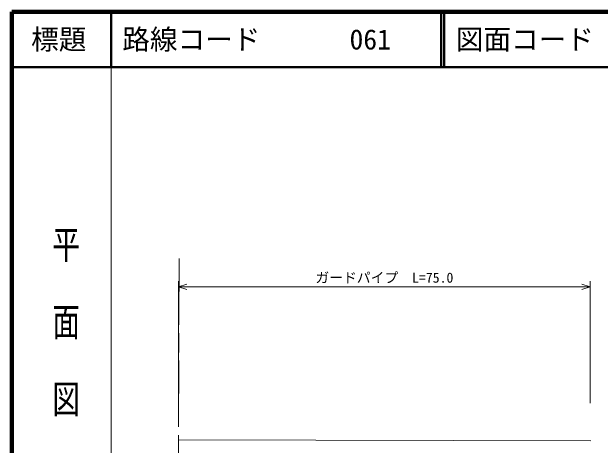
# Model space of a CAD drawing. Units: millimetres, scale not verified. Extents: x 40000 to 680000, y 20000 to 380000.
# Drawn here: x 40000 to 146518, y 301546 to 380000 of the extents above; entities that cross this region are included whole.
import ezdxf
from ezdxf.enums import TextEntityAlignment as Align

# ---------------------------------------------------------------- set-up
doc = ezdxf.new("R2010")
doc.units = ezdxf.units.MM
doc.header["$LTSCALE"] = 1000
doc.linetypes.add('CHAIN', pattern=[18.5, 12, -1.5, 3.5, -1.5])
for name, color, linetype, lineweight in [('M-BGD', 7, 'Continuous', 13), ('M-BMK', 2, 'CHAIN', 13), ('M-STR-HTXT', 7, 'Continuous', 13), ('M-TTL', 2, 'Continuous', 140), ('M-TTL-BAND', 7, 'Continuous', 13), ('M-TTL-LINE', 7, 'Continuous', 50)]:
    doc.layers.add(name, color=color, linetype=linetype, lineweight=lineweight)
doc.layers.add('M-TTL-TXT', color=7, linetype='Continuous')
doc.styles.add('@ＭＳ ゴシック', font='')
doc.styles.add('ＭＳ ゴシック', font='')
doc.styles.get('@ＭＳ ゴシック').set_extended_font_data('@MS Gothic')
doc.styles.get('ＭＳ ゴシック').set_extended_font_data('MS Gothic')

msp = doc.modelspace()

# ---------------------------------------------------------------- linework, layer by layer
at = {"layer": 'M-BGD'}
msp.add_line((144796, 302335), (70197, 302519), dxfattribs=at)
at = {"layer": 'M-BMK'}
msp.add_line((70300, 335358), (70134, 282682), dxfattribs=at)
at = {"layer": 'M-STR-HTXT'}
for p, q in [((70203, 309184), (70203, 331212)), ((70203, 330212), (71703, 330712)), ((70203, 330212), (144686, 330212)), ((70203, 330212), (71703, 329712)), ((144686, 330212), (143186, 330712)), ((144686, 330212), (143186, 329712)), ((144686, 309184), (144686, 331212))]:
    msp.add_line(p, q, dxfattribs=at)
at = {"layer": 'M-TTL'}
for p, q in [((40000, 380000), (40000, 20000)), ((680000, 380000), (40000, 380000))]:
    msp.add_line(p, q, dxfattribs=at)
at = {"layer": 'M-TTL-BAND'}
msp.add_line((58000, 370000), (58000, 20000), dxfattribs=at)
at = {"layer": 'M-TTL-LINE'}
for p, q in [((58000, 380000), (58000, 370000)), ((117750, 380000), (117750, 370000)), ((118250, 380000), (118250, 370000)), ((40000, 370000), (680000, 370000))]:
    msp.add_line(p, q, dxfattribs=at)

# ---------------------------------------------------------------- texts
at = {"layer": 'M-STR-HTXT', "style": 'ＭＳ ゴシック'}
msp.add_text('ガードパイプ  L=75.0', height=1833, dxfattribs=at).set_placement((107445, 330412), align=Align.BOTTOM_CENTER)
at = {"layer": 'M-TTL-BAND', "style": '@ＭＳ ゴシック', "width": 1.4}
msp.add_text('平  面  図', height=3666, rotation=270, dxfattribs=at).set_placement((49777, 306475), align=Align.MIDDLE_RIGHT)
at = {"layer": 'M-TTL-TXT', "style": 'ＭＳ ゴシック'}
msp.add_text('標題', height=3666, dxfattribs=at).set_placement((48500, 375000), align=Align.MIDDLE_CENTER)
for s, p in [('路線コード', (60000, 375000)), ('図面コード', (120380, 375000)), ('061', (101142, 375000))]:
    msp.add_text(s, height=3666, dxfattribs=at).set_placement(p, align=Align.MIDDLE_LEFT)

doc.saveas('drawing.dxf')
